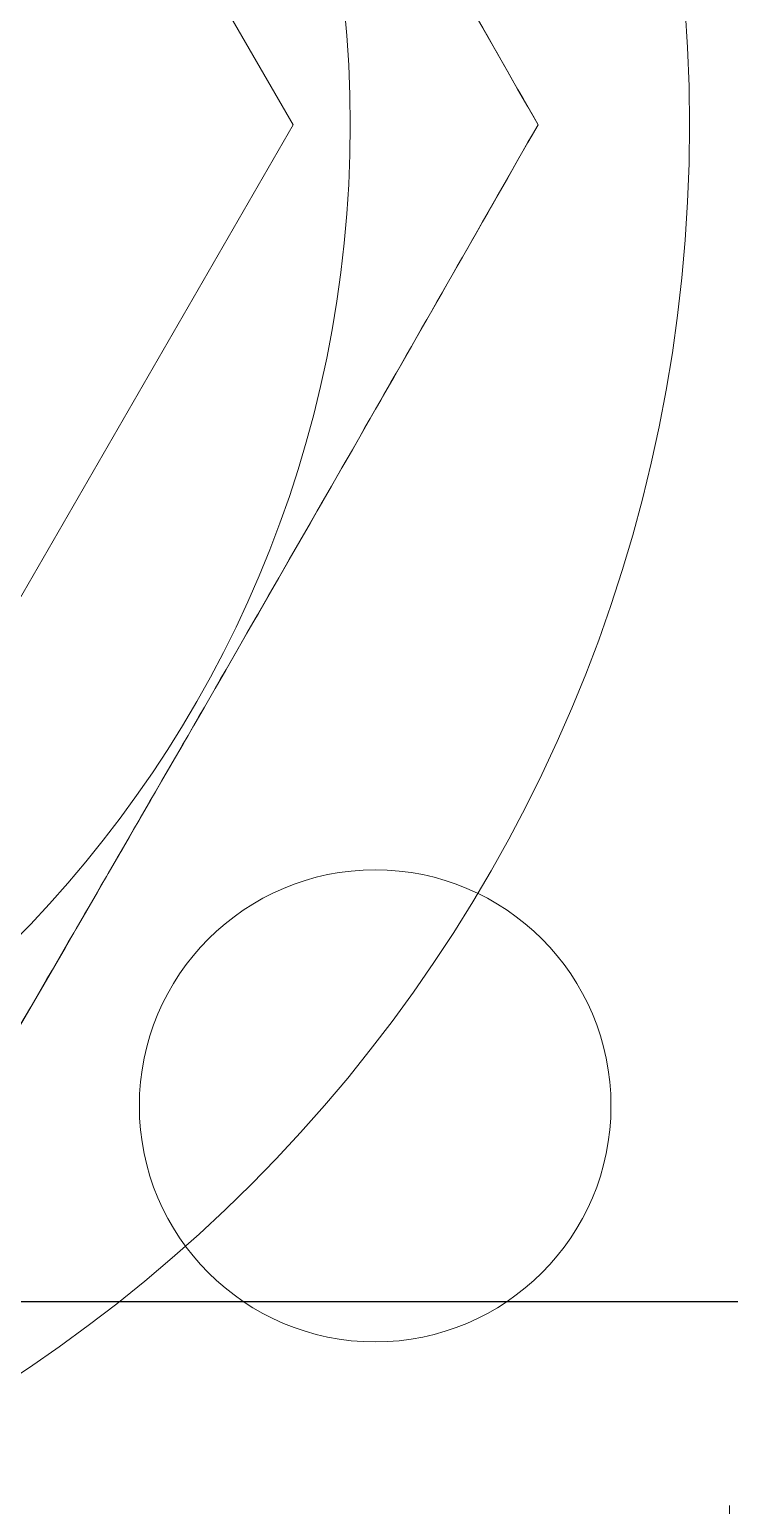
# Model space of a CAD drawing. Header units: inches. Extents: x -456 to 658, y -232 to 0.
# Drawn here: x -47.1204 to -46.9148, y -29.6552 to -29.2221 of the extents above; entities that cross this region are included whole.
import ezdxf

# ---------------------------------------------------------------- set-up
doc = ezdxf.new("R2010")
doc.units = ezdxf.units.IN
doc.header["$MEASUREMENT"] = 0

# ---------------------------------------------------------------- blocks, each defined once
blk = doc.blocks.new('A$C5CFD0E4D')
at = {"color": 0, "linetype": 'Continuous', "lineweight": 0}
for p, q in [((0.13784, 0.61375), (0.27568, 0.375)), ((0.27568, 0.375), (0.13784, 0.13625))]:
    blk.add_line(p, q, dxfattribs=at)
for radius in [0.375, 0.29]:
    blk.add_arc((0, 0.375), radius, 270, 90, dxfattribs=at)
for points, knots in [([(0.16852, 0.66689), (0.19616, 0.61953), (0.22441, 0.57108), (0.25295, 0.52165), (0.28149, 0.47222), (0.30989, 0.42255), (0.33704, 0.375)], [0, 0, 0, 0, 0.5, 0.5, 0.5, 1, 1, 1, 1]), ([(0.16852, 0.66689), (0.18215, 0.64354), (0.19592, 0.61993), (0.20981, 0.59607), (0.22409, 0.57152), (0.23848, 0.54672), (0.25295, 0.52165), (0.26744, 0.49655), (0.28198, 0.47125), (0.29626, 0.44632), (0.3101, 0.42217), (0.32368, 0.3984), (0.33704, 0.375)], [0, 0, 0, 0, 0.24649, 0.24649, 0.24649, 0.5, 0.5, 0.5, 0.75393, 0.75393, 0.75393, 1, 1, 1, 1]), ([(0.33704, 0.375), (0.30985, 0.32738), (0.28202, 0.2787), (0.25348, 0.22927), (0.22494, 0.17983), (0.19613, 0.1304), (0.16852, 0.08311)], [0, 0, 0, 0, 0.5, 0.5, 0.5, 1, 1, 1, 1]), ([(0.33704, 0.375), (0.32364, 0.35153), (0.31008, 0.32779), (0.29635, 0.30383), (0.28224, 0.2792), (0.26795, 0.25433), (0.25348, 0.22927), (0.23898, 0.20416), (0.22434, 0.17892), (0.2099, 0.15409), (0.1959, 0.13003), (0.18211, 0.10639), (0.16852, 0.08311)], [0, 0, 0, 0, 0.24649, 0.24649, 0.24649, 0.5, 0.5, 0.5, 0.75393, 0.75393, 0.75393, 1, 1, 1, 1])]:
    blk.add_open_spline(points, degree=3, knots=knots, dxfattribs=at)
blk = doc.blocks.new('ironridge flashfoot front view')
at = {"color": 0, "linetype": 'Continuous', "lineweight": 0, "extrusion": (0, 0, -1)}
blk.add_circle((-7331.31225, 2676.74103), 0.06926, dxfattribs=at)
for start, end in [(0, 180), (180, 0)]:
    blk.add_arc((-7331.31225, 2676.74103), 0.06926, start, end, dxfattribs=at)
at = {"color": 0, "linetype": 'Continuous', "lineweight": 0}
blk.add_arc((7330.96483, 2676.62376), 0.4515, 180, 0, dxfattribs=at)
blk.add_arc((7330.96483, 2676.62376), 0.4515, 180, 0, dxfattribs=at)
at = {"xscale": 1.172720215922131, "yscale": 1.172720215922131, "zscale": 1.172720215922131}
blk.add_blockref('A$C5CFD0E4D', (7330.96483, 2676.58917), dxfattribs=at)

msp = doc.modelspace()

# ---------------------------------------------------------------- linework, layer by layer
msp.add_lwpolyline([(0.06407, -29.59547), (-219.29879, -29.59547)])

# ---------------------------------------------------------------- block references
msp.add_blockref('ironridge flashfoot front view', (-7378.33111, -2706.27899))

doc.saveas('drawing.dxf')
